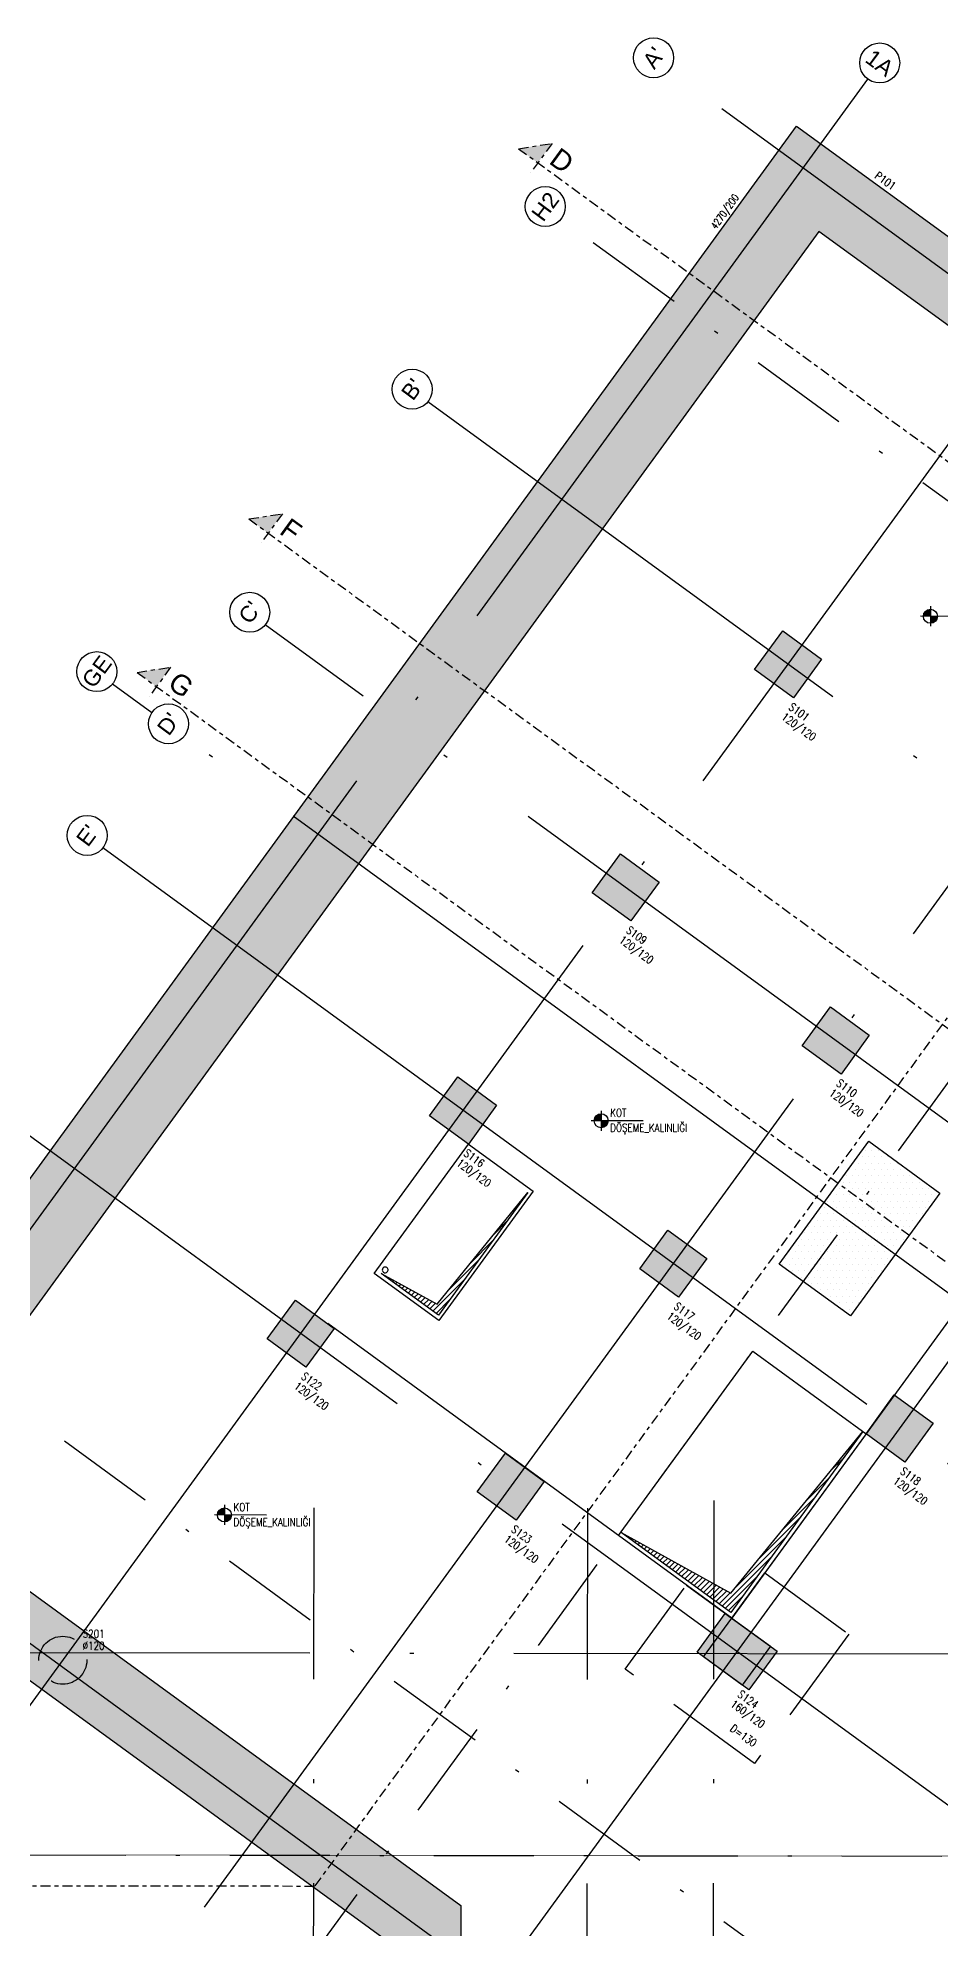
# Model space of a CAD drawing. Header units: millimetres. Extents: x 400382 to 401267, y 4543945 to 4544126.
# Drawn here: x 400696.96 to 400719.53, y 4544028.24 to 4544075.5 of the extents above; entities that cross this region are included whole.
import ezdxf
from ezdxf.enums import TextEntityAlignment as Align

# ---------------------------------------------------------------- set-up
doc = ezdxf.new("R2010")
doc.units = ezdxf.units.MM
for name, pattern in [('AKS', [3, 2.5, -0.25, 0, -0.25]), ('CENTER', [2, 1.25, -0.25, 0.25, -0.25]), ('CIZGI', [0.4, 0.25, -0.15]), ('DASHDOT2', [0.5, 0.25, -0.125, 0, -0.125]), ('HIDDEN', [0.375, 0.25, -0.125])]:
    doc.linetypes.add(name, pattern=pattern)
doc.layers.add('A-DETL', color=90, linetype='Continuous', lineweight=15)
for name, color, linetype in [('aks prota', 2, 'AKS'), ('boşluk prota', 2, 'Continuous'), ('boşluk taraması prota', 252, 'Continuous'), ('caks prota', 4, 'Continuous'), ('kesit tarama prota', 252, 'Continuous'), ('kiriş prota', 6, 'Continuous'), ('kolon prota', 1, 'Continuous'), ('kolon tarama prota', 252, 'Continuous'), ('lkolon prota', 4, 'Continuous'), ('lperde prota', 4, 'Continuous'), ('perde prota', 1, 'Continuous'), ('PRT-AL-TUNEL_EKSENI', 14, 'DASHDOT2'), ('skesit prota', 7, 'Continuous'), ('st-s_level (kot)', 6, 'Continuous'), ('st-s_levelmark (kot işareti)', 4, 'Continuous'), ('st_s_ölçü', 4, 'Continuous'), ('taks prota', 7, 'Continuous'), ('temel prota', 6, 'Continuous'), ('tkesit prota', 7, 'Continuous'), ('tkolon prota', 6, 'Continuous'), ('tperde prota', 6, 'Continuous')]:
    doc.layers.add(name, color=color, linetype=linetype)
doc.styles.add('Arial', font='Arial.ttf')
doc.styles.add('OLCU', font='romanstw.shx')
doc.styles.add('TAKS', font='Arial Unicode.ttf')
doc.styles.add('tkolon', font='romanstw.shx')

msp = doc.modelspace()

# ---------------------------------------------------------------- hatches: boundary and pattern name
at = {"layer": 'kesit tarama prota'}
h = msp.add_hatch(color=256, dxfattribs=at)
h.dxf.hatch_style = 1
h.paths.add_polyline_path([(400709.82005, 4544072.85583), (400708.9818, 4544072.72414), (400709.46677, 4544072.37086)])
h = msp.add_hatch(color=256, dxfattribs=at)
h.dxf.hatch_style = 1
h.paths.add_polyline_path([(400703.07751, 4544063.59985), (400702.23926, 4544063.46816), (400702.72423, 4544063.11488)])
h = msp.add_hatch(color=256, dxfattribs=at)
h.dxf.hatch_style = 1
h.paths.add_polyline_path([(400700.28291, 4544059.76349), (400699.44465, 4544059.6318), (400699.92963, 4544059.27852)])
at = {"layer": 'kolon tarama prota'}
h = msp.add_hatch(color=256, dxfattribs=at)
h.dxf.hatch_style = 1
h.paths.add_polyline_path([(400803.72632, 4544009.33707), (400715.93468, 4544073.28909), (400690.79298, 4544038.77523), (400692.00541, 4544037.89203), (400705.8401, 4544027.81608), (400705.82967, 4544017.50939), (400720.00495, 4544017.49169), (400733.14296, 4544007.9252), (400805.78903, 4544007.83448)])
h.paths.add_polyline_path([(400733.45489, 4544009.92483), (400720.72959, 4544019.1908), (400707.52936, 4544019.20728), (400707.54135, 4544028.80376), (400693.46935, 4544039.05249), (400716.49142, 4544070.65657), (400799.97638, 4544009.84175)], flags=16)
h.paths.add_polyline_path([(400750.0006, 4544017.95423), (400750.00216, 4544019.20424), (400747.90215, 4544019.20686), (400747.90058, 4544017.95685), (400746.43136, 4544017.95869), (400746.4411, 4544025.75874), (400750.64986, 4544025.75349), (400750.6483, 4544024.50348), (400752.74831, 4544024.50085), (400752.74935, 4544025.75086), (400762.30539, 4544025.73893), (400762.30436, 4544024.48873), (400764.03966, 4544024.48656), (400764.03148, 4544017.93671), (400761.73966, 4544017.93957), (400761.74122, 4544019.18958), (400759.64121, 4544019.1922), (400759.63964, 4544017.94219)], flags=0)
h.paths.add_polyline_path([(400750.30098, 4544018.25386), (400750.30254, 4544019.50387), (400747.60252, 4544019.50724), (400747.60096, 4544018.25723), (400746.73174, 4544018.25832), (400746.74073, 4544025.45836), (400750.34948, 4544025.45386), (400750.34792, 4544024.20385), (400753.04794, 4544024.20048), (400753.0495, 4544025.45049), (400762.00554, 4544025.4393), (400762.00398, 4544024.1891), (400763.73928, 4544024.18693), (400763.73185, 4544018.23709), (400762.04004, 4544018.2392), (400762.0416, 4544019.48921), (400759.34158, 4544019.49258), (400759.34002, 4544018.24257)], flags=0)
h.paths.add_polyline_path([(400728.48066, 4544057.22162), (400728.23818, 4544057.39825), (400729.41578, 4544059.01483), (400729.65826, 4544058.83819)], flags=0)
h = msp.add_hatch(color=256, dxfattribs=at)
h.dxf.hatch_style = 1
h.paths.add_polyline_path([(400715.59043, 4544060.67297), (400716.56037, 4544059.96641), (400715.85381, 4544058.99647), (400714.88387, 4544059.70303)])
h = msp.add_hatch(color=256, dxfattribs=at)
h.dxf.hatch_style = 1
h.paths.add_polyline_path([(400711.52771, 4544055.09578), (400712.49765, 4544054.38922), (400711.7911, 4544053.41928), (400710.82115, 4544054.12584)])
h = msp.add_hatch(color=256, dxfattribs=at)
h.dxf.hatch_style = 1
h.paths.add_polyline_path([(400716.78158, 4544051.26858), (400717.75153, 4544050.56202), (400717.04497, 4544049.59208), (400716.07502, 4544050.29864)])
h = msp.add_hatch(color=256, dxfattribs=at)
h.dxf.hatch_style = 1
h.paths.add_polyline_path([(400707.46499, 4544049.51859), (400708.43494, 4544048.81203), (400707.72838, 4544047.84209), (400706.75843, 4544048.54865)])
h = msp.add_hatch(color=256, dxfattribs=at)
h.dxf.hatch_style = 1
h.paths.add_polyline_path([(400712.71887, 4544045.69139), (400713.68881, 4544044.98484), (400712.98225, 4544044.01489), (400712.01231, 4544044.72145)])
h = msp.add_hatch(color=256, dxfattribs=at)
h.dxf.hatch_style = 1
h.paths.add_polyline_path([(400703.40227, 4544043.9414), (400704.37222, 4544043.23484), (400703.66566, 4544042.2649), (400702.69572, 4544042.97146)])
h = msp.add_hatch(color=256, dxfattribs=at)
h.dxf.hatch_style = 1
h.paths.add_polyline_path([(400718.37688, 4544041.5698), (400719.34683, 4544040.86324), (400718.64027, 4544039.89329), (400717.67033, 4544040.59985)])
h = msp.add_hatch(color=256, dxfattribs=at)
h.dxf.hatch_style = 1
h.paths.add_polyline_path([(400708.65615, 4544040.1142), (400709.6261, 4544039.40765), (400708.91954, 4544038.4377), (400707.94959, 4544039.14426)])
h = msp.add_hatch(color=256, dxfattribs=at)
h.dxf.hatch_style = 1
h.paths.add_polyline_path([(400714.15251, 4544036.11037), (400715.44577, 4544035.16829), (400714.73921, 4544034.19834), (400713.44595, 4544035.14042)])
at = {"layer": 'st-s_levelmark (kot işareti)'}
h = msp.add_hatch(color=256, dxfattribs=at)
h.paths.add_polyline_path([(400719.27994, 4544061.20977, 0.41421356), (400719.10472, 4544061.03499), (400719.27972, 4544061.03477)])
h.paths.add_polyline_path([(400719.45472, 4544061.03455), (400719.27972, 4544061.03477), (400719.2795, 4544060.85977, 0.41421356)])
h = msp.add_hatch(color=256, dxfattribs=at)
h.paths.add_polyline_path([(400711.04826, 4544048.60028, 0.41421356), (400710.87304, 4544048.4255), (400711.04805, 4544048.42528)])
h.paths.add_polyline_path([(400711.22305, 4544048.42506), (400711.04805, 4544048.42528), (400711.04783, 4544048.25028, 0.41421356)])
h = msp.add_hatch(color=256, dxfattribs=at)
h.paths.add_polyline_path([(400701.62928, 4544038.74433, 0.41421356), (400701.45406, 4544038.56954), (400701.62906, 4544038.56933)])
h.paths.add_polyline_path([(400701.80406, 4544038.56911), (400701.62906, 4544038.56933), (400701.62884, 4544038.39432, 0.41421356)])

# ---------------------------------------------------------------- linework, layer by layer
at = {"layer": 'A-DETL', "color": 1, "lineweight": 5}
msp.add_line((400664.53233, 4544030.11107), (400820.25627, 4544029.91659), dxfattribs=at)
at = {"layer": 'aks prota', "ltscale": 10}
for p, q in [((400807.26333, 4544005.83262), (400712.74796, 4544074.68256)), ((400690.22156, 4544036.717), (400717.7185, 4544074.46407)), ((400695.87957, 4544032.5954), (400723.37651, 4544070.34247)), ((400701.13345, 4544028.7682), (400728.63039, 4544066.51527)), ((400789.82487, 4544005.8544), (400706.71276, 4544066.39761)), ((400706.79147, 4544024.64661), (400734.28841, 4544062.39367)), ((400778.08581, 4544005.86906), (400702.65004, 4544060.82042)), ((400699.81139, 4544058.6199), (400698.82617, 4544059.33758)), ((400772.21628, 4544005.87639), (400700.61869, 4544058.03182)), ((400766.34675, 4544005.88372), (400698.58733, 4544055.24323)), ((400754.60769, 4544005.89838), (400694.52461, 4544049.66604)), ((400737.50905, 4544005.67262), (400688.48942, 4544041.38108)), ((400703.82922, 4544004.36378), (400703.87216, 4544038.74969)), ((400710.66927, 4544004.35524), (400710.71221, 4544038.74115)), ((400713.8293, 4544004.36387), (400713.87247, 4544038.93333)), ((400824.16231, 4544034.96176), (400660.96834, 4544035.16556))]:
    msp.add_line(p, q, dxfattribs=at)
at = {"layer": 'boşluk prota', "ltscale": 0.05}
for p, q in [((400706.95055, 4544043.84256), (400709.21839, 4544046.63296)), ((400709.21839, 4544046.63296), (400706.98095, 4544043.56147)), ((400705.55138, 4544044.60284), (400706.95055, 4544043.84256)), ((400706.98095, 4544043.56147), (400705.55138, 4544044.60284)), ((400714.29114, 4544036.61689), (400717.58999, 4544040.65939)), ((400717.58999, 4544040.65939), (400714.29224, 4544036.13233)), ((400714.29224, 4544036.13233), (400711.54464, 4544038.13505)), ((400711.54464, 4544038.13505), (400714.29114, 4544036.61689))]:
    msp.add_line(p, q, dxfattribs=at)
at = {"layer": 'boşluk taraması prota', "linetype": 'Continuous', "ltscale": 2}
for p, q in [((400708.95039, 4544046.30321), (400709.05205, 4544046.40462)), ((400708.37278, 4544045.5925), (400708.69355, 4544045.91247)), ((400707.79516, 4544044.88178), (400708.33504, 4544045.42031)), ((400707.21754, 4544044.17107), (400707.97653, 4544044.92816)), ((400705.59525, 4544044.57088), (400705.60052, 4544044.57614)), ((400705.6732, 4544044.5141), (400705.68783, 4544044.5287)), ((400705.75115, 4544044.45732), (400705.77515, 4544044.48125)), ((400705.8291, 4544044.40054), (400705.86246, 4544044.43381)), ((400705.90705, 4544044.34375), (400705.94977, 4544044.38637)), ((400706.84244, 4544043.66237), (400707.61802, 4544044.43601)), ((400705.985, 4544044.28697), (400706.03708, 4544044.33892)), ((400706.06295, 4544044.23019), (400706.12439, 4544044.29148)), ((400706.1409, 4544044.17341), (400706.2117, 4544044.24404)), ((400706.21885, 4544044.11663), (400706.29901, 4544044.19659)), ((400706.2968, 4544044.05984), (400706.38633, 4544044.14915)), ((400706.37474, 4544044.00306), (400706.47364, 4544044.10171)), ((400706.45269, 4544043.94628), (400706.56095, 4544044.05426)), ((400706.53064, 4544043.8895), (400706.64826, 4544044.00682)), ((400706.60859, 4544043.83271), (400706.73557, 4544043.95938)), ((400706.92039, 4544043.60559), (400707.25951, 4544043.94386)), ((400706.68654, 4544043.77593), (400706.82288, 4544043.91194)), ((400706.76449, 4544043.71915), (400706.9102, 4544043.86449)), ((400717.35873, 4544040.376), (400717.44954, 4544040.46658)), ((400716.76845, 4544039.65266), (400717.09103, 4544039.97443)), ((400716.17817, 4544038.92931), (400716.73252, 4544039.48228)), ((400715.58789, 4544038.20596), (400716.37401, 4544038.99012)), ((400714.9976, 4544037.48262), (400716.0155, 4544038.49797)), ((400711.57979, 4544038.10943), (400711.58378, 4544038.11342)), ((400711.65772, 4544038.05263), (400711.67056, 4544038.06545)), ((400711.73565, 4544037.99583), (400711.75735, 4544038.01748)), ((400711.81357, 4544037.93903), (400711.84413, 4544037.96951)), ((400711.8915, 4544037.88223), (400711.93091, 4544037.92154)), ((400711.96943, 4544037.82542), (400712.0177, 4544037.87357)), ((400712.04736, 4544037.76862), (400712.10448, 4544037.82559)), ((400712.12529, 4544037.71182), (400712.19126, 4544037.77762)), ((400714.40732, 4544036.75927), (400715.65699, 4544038.00582)), ((400712.20322, 4544037.65502), (400712.27804, 4544037.72965)), ((400712.28115, 4544037.59821), (400712.36483, 4544037.68168)), ((400712.35908, 4544037.54141), (400712.45161, 4544037.63371)), ((400712.43701, 4544037.48461), (400712.53839, 4544037.58574)), ((400712.51494, 4544037.42781), (400712.62518, 4544037.53777)), ((400712.59287, 4544037.37101), (400712.71196, 4544037.4898)), ((400712.67079, 4544037.3142), (400712.79874, 4544037.44183)), ((400712.74872, 4544037.2574), (400712.88553, 4544037.39386)), ((400712.82665, 4544037.2006), (400712.97231, 4544037.34589)), ((400712.90458, 4544037.1438), (400713.05909, 4544037.29792)), ((400714.07352, 4544036.29176), (400715.29848, 4544037.51367)), ((400712.98251, 4544037.08699), (400713.14588, 4544037.24995)), ((400713.06044, 4544037.03019), (400713.23266, 4544037.20198)), ((400713.13837, 4544036.97339), (400713.31944, 4544037.15401)), ((400713.2163, 4544036.91659), (400713.40622, 4544037.10604)), ((400713.29423, 4544036.85978), (400713.49301, 4544037.05807)), ((400713.37216, 4544036.80298), (400713.57979, 4544037.0101)), ((400713.45009, 4544036.74618), (400713.66657, 4544036.96213)), ((400713.52801, 4544036.68938), (400713.75336, 4544036.91416)), ((400713.60594, 4544036.63258), (400713.84014, 4544036.86619)), ((400714.15145, 4544036.23496), (400714.93997, 4544037.02152)), ((400713.68387, 4544036.57577), (400713.92692, 4544036.81822)), ((400713.7618, 4544036.51897), (400714.01371, 4544036.77025)), ((400713.83973, 4544036.46217), (400714.10049, 4544036.72228)), ((400713.91766, 4544036.40537), (400714.18727, 4544036.67431)), ((400713.99559, 4544036.34856), (400714.27406, 4544036.62634)), ((400714.22938, 4544036.17816), (400714.58146, 4544036.52937))]:
    msp.add_line(p, q, dxfattribs=at)
at = {"layer": 'caks prota', "ltscale": 0.05}
for centre in [(400712.35886, 4544074.99658), (400718.01289, 4544074.86821), (400709.65038, 4544071.27845), (400706.32366, 4544066.71162), (400702.26094, 4544061.13443), (400698.43707, 4544059.6516), (400700.22959, 4544058.34583), (400698.19823, 4544055.55724)]:
    msp.add_circle(centre, 0.5, dxfattribs=at)
at = {"layer": 'kiriş prota'}
for p, q in [((400705.37315, 4544044.60895), (400707.72835, 4544047.84211)), ((400707.72835, 4544047.84211), (400709.34495, 4544046.66449)), ((400709.34495, 4544046.66449), (400706.98976, 4544043.43133)), ((400706.98976, 4544043.43133), (400705.37315, 4544044.60895)), ((400711.48576, 4544038.05426), (400714.84162, 4544042.66108)), ((400714.84162, 4544042.66108), (400717.67002, 4544040.59943)), ((400717.67002, 4544040.59943), (400714.31417, 4544035.99261)), ((400714.31417, 4544035.99261), (400711.48576, 4544038.05426))]:
    msp.add_line(p, q, dxfattribs=at)
at = {"layer": 'kolon prota', "color": 1}
for p, q in [((400714.88387, 4544059.70303), (400715.59043, 4544060.67297)), ((400715.59043, 4544060.67297), (400716.56037, 4544059.96641)), ((400715.85381, 4544058.99647), (400714.88387, 4544059.70303)), ((400716.56037, 4544059.96641), (400715.85381, 4544058.99647)), ((400710.82115, 4544054.12584), (400711.52771, 4544055.09578)), ((400711.52771, 4544055.09578), (400712.49765, 4544054.38922)), ((400712.49765, 4544054.38922), (400711.7911, 4544053.41928)), ((400711.7911, 4544053.41928), (400710.82115, 4544054.12584)), ((400716.07502, 4544050.29864), (400716.78158, 4544051.26858)), ((400716.78158, 4544051.26858), (400717.75153, 4544050.56202)), ((400717.75153, 4544050.56202), (400717.04497, 4544049.59208)), ((400717.04497, 4544049.59208), (400716.07502, 4544050.29864)), ((400706.75843, 4544048.54865), (400707.46499, 4544049.51859)), ((400707.46499, 4544049.51859), (400708.43494, 4544048.81203)), ((400708.43494, 4544048.81203), (400707.72838, 4544047.84209)), ((400707.72838, 4544047.84209), (400706.75843, 4544048.54865)), ((400712.01231, 4544044.72145), (400712.71887, 4544045.69139)), ((400712.71887, 4544045.69139), (400713.68881, 4544044.98484)), ((400713.68881, 4544044.98484), (400712.98225, 4544044.01489)), ((400712.98225, 4544044.01489), (400712.01231, 4544044.72145)), ((400702.69572, 4544042.97146), (400703.40227, 4544043.9414)), ((400703.40227, 4544043.9414), (400704.37222, 4544043.23484)), ((400703.66566, 4544042.2649), (400702.69572, 4544042.97146)), ((400704.37222, 4544043.23484), (400703.66566, 4544042.2649)), ((400717.67033, 4544040.59985), (400718.37688, 4544041.5698)), ((400718.37688, 4544041.5698), (400719.34683, 4544040.86324)), ((400719.34683, 4544040.86324), (400718.64027, 4544039.89329)), ((400718.64027, 4544039.89329), (400717.67033, 4544040.59985)), ((400707.94959, 4544039.14426), (400708.65615, 4544040.1142)), ((400708.65615, 4544040.1142), (400709.6261, 4544039.40765)), ((400709.6261, 4544039.40765), (400708.91954, 4544038.4377)), ((400708.91954, 4544038.4377), (400707.94959, 4544039.14426)), ((400713.44595, 4544035.14042), (400714.15251, 4544036.11037)), ((400714.15251, 4544036.11037), (400715.44577, 4544035.16829)), ((400714.73921, 4544034.19834), (400713.44595, 4544035.14042)), ((400715.44577, 4544035.16829), (400714.73921, 4544034.19834))]:
    msp.add_line(p, q, dxfattribs=at)
at = {"layer": 'kolon prota', "color": 5, "linetype": 'HIDDEN', "ltscale": 5}
for p, q in [((400713.60761, 4544035.02266), (400714.31417, 4544035.99261)), ((400714.31417, 4544035.99261), (400715.28411, 4544035.28605)), ((400714.57755, 4544034.3161), (400713.60761, 4544035.02266)), ((400715.28411, 4544035.28605), (400714.57755, 4544034.3161))]:
    msp.add_line(p, q, dxfattribs=at)
msp.add_circle((400697.58765, 4544034.93858), 0.6, dxfattribs=at)
at = {"layer": 'kolon tarama prota', "color": 2, "linetype": 'Continuous'}
for p, q in [((400717.73333, 4544047.84433), (400717.73333, 4544047.84433)), ((400717.49461, 4544047.36837), (400717.49461, 4544047.36837)), ((400717.57418, 4544047.52702), (400717.57418, 4544047.52702)), ((400717.65336, 4544047.36817), (400717.65336, 4544047.36817)), ((400717.65376, 4544047.68568), (400717.65376, 4544047.68568)), ((400717.73294, 4544047.52683), (400717.73294, 4544047.52683)), ((400717.81211, 4544047.36798), (400717.81211, 4544047.36798)), ((400717.81251, 4544047.68548), (400717.81251, 4544047.68548)), ((400717.89169, 4544047.52663), (400717.89169, 4544047.52663)), ((400717.97086, 4544047.36778), (400717.97086, 4544047.36778)), ((400717.97126, 4544047.68528), (400717.97126, 4544047.68528)), ((400718.05044, 4544047.52643), (400718.05044, 4544047.52643)), ((400718.12961, 4544047.36758), (400718.12961, 4544047.36758)), ((400718.20919, 4544047.52623), (400718.20919, 4544047.52623)), ((400718.28837, 4544047.36738), (400718.28837, 4544047.36738)), ((400718.44712, 4544047.36718), (400718.44712, 4544047.36718)), ((400717.09714, 4544046.89261), (400717.09714, 4544046.89261)), ((400717.17671, 4544047.05127), (400717.17671, 4544047.05127)), ((400717.25589, 4544046.89242), (400717.25589, 4544046.89242)), ((400717.25629, 4544047.20992), (400717.25629, 4544047.20992)), ((400717.33546, 4544047.05107), (400717.33546, 4544047.05107)), ((400717.41464, 4544046.89222), (400717.41464, 4544046.89222)), ((400717.41504, 4544047.20972), (400717.41504, 4544047.20972)), ((400717.49421, 4544047.05087), (400717.49421, 4544047.05087)), ((400717.57339, 4544046.89202), (400717.57339, 4544046.89202)), ((400717.57379, 4544047.20952), (400717.57379, 4544047.20952)), ((400717.65297, 4544047.05067), (400717.65297, 4544047.05067)), ((400717.73214, 4544046.89182), (400717.73214, 4544046.89182)), ((400717.73254, 4544047.20932), (400717.73254, 4544047.20932)), ((400717.81172, 4544047.05047), (400717.81172, 4544047.05047)), ((400717.89089, 4544046.89162), (400717.89089, 4544046.89162)), ((400717.89129, 4544047.20913), (400717.89129, 4544047.20913)), ((400717.97047, 4544047.05028), (400717.97047, 4544047.05028)), ((400718.04964, 4544046.89143), (400718.04964, 4544046.89143)), ((400718.05004, 4544047.20893), (400718.05004, 4544047.20893)), ((400718.12922, 4544047.05008), (400718.12922, 4544047.05008)), ((400718.2084, 4544046.89123), (400718.2084, 4544046.89123)), ((400718.20879, 4544047.20873), (400718.20879, 4544047.20873)), ((400718.28797, 4544047.04988), (400718.28797, 4544047.04988)), ((400718.36715, 4544046.89103), (400718.36715, 4544046.89103)), ((400718.36754, 4544047.20853), (400718.36754, 4544047.20853)), ((400718.44672, 4544047.04968), (400718.44672, 4544047.04968)), ((400718.5259, 4544046.89083), (400718.5259, 4544046.89083)), ((400718.52629, 4544047.20833), (400718.52629, 4544047.20833)), ((400718.60547, 4544047.04948), (400718.60547, 4544047.04948)), ((400718.68465, 4544046.89063), (400718.68465, 4544046.89063)), ((400718.68505, 4544047.20813), (400718.68505, 4544047.20813)), ((400718.76422, 4544047.04928), (400718.76422, 4544047.04928)), ((400718.8434, 4544046.89043), (400718.8434, 4544046.89043)), ((400719.00215, 4544046.89024), (400719.00215, 4544046.89024)), ((400716.69967, 4544046.41686), (400716.69967, 4544046.41686)), ((400716.77924, 4544046.57551), (400716.77924, 4544046.57551)), ((400716.85842, 4544046.41666), (400716.85842, 4544046.41666)), ((400716.93799, 4544046.57531), (400716.93799, 4544046.57531)), ((400717.01717, 4544046.41646), (400717.01717, 4544046.41646)), ((400717.01756, 4544046.73396), (400717.01756, 4544046.73396)), ((400717.09674, 4544046.57511), (400717.09674, 4544046.57511)), ((400717.17592, 4544046.41626), (400717.17592, 4544046.41626)), ((400717.17632, 4544046.73376), (400717.17632, 4544046.73376)), ((400717.25549, 4544046.57491), (400717.25549, 4544046.57491)), ((400717.33467, 4544046.41606), (400717.33467, 4544046.41606)), ((400717.33507, 4544046.73357), (400717.33507, 4544046.73357)), ((400717.41424, 4544046.57472), (400717.41424, 4544046.57472)), ((400717.49342, 4544046.41587), (400717.49342, 4544046.41587)), ((400717.49382, 4544046.73337), (400717.49382, 4544046.73337)), ((400717.57299, 4544046.57452), (400717.57299, 4544046.57452)), ((400717.65217, 4544046.41567), (400717.65217, 4544046.41567)), ((400717.65257, 4544046.73317), (400717.65257, 4544046.73317)), ((400717.73175, 4544046.57432), (400717.73175, 4544046.57432)), ((400717.81092, 4544046.41547), (400717.81092, 4544046.41547)), ((400717.81132, 4544046.73297), (400717.81132, 4544046.73297)), ((400717.8905, 4544046.57412), (400717.8905, 4544046.57412)), ((400717.96967, 4544046.41527), (400717.96967, 4544046.41527)), ((400717.97007, 4544046.73277), (400717.97007, 4544046.73277)), ((400718.04925, 4544046.57392), (400718.04925, 4544046.57392)), ((400718.12843, 4544046.41507), (400718.12843, 4544046.41507)), ((400718.12882, 4544046.73258), (400718.12882, 4544046.73258)), ((400718.208, 4544046.57372), (400718.208, 4544046.57372)), ((400718.28718, 4544046.41487), (400718.28718, 4544046.41487)), ((400718.28757, 4544046.73238), (400718.28757, 4544046.73238)), ((400718.36675, 4544046.57353), (400718.36675, 4544046.57353)), ((400718.44593, 4544046.41468), (400718.44593, 4544046.41468)), ((400718.44632, 4544046.73218), (400718.44632, 4544046.73218)), ((400718.5255, 4544046.57333), (400718.5255, 4544046.57333)), ((400718.60468, 4544046.41448), (400718.60468, 4544046.41448)), ((400718.60507, 4544046.73198), (400718.60507, 4544046.73198)), ((400718.68425, 4544046.57313), (400718.68425, 4544046.57313)), ((400718.76343, 4544046.41428), (400718.76343, 4544046.41428)), ((400718.76383, 4544046.73178), (400718.76383, 4544046.73178)), ((400718.843, 4544046.57293), (400718.843, 4544046.57293)), ((400718.92218, 4544046.41408), (400718.92218, 4544046.41408)), ((400718.92258, 4544046.73158), (400718.92258, 4544046.73158)), ((400719.00175, 4544046.57273), (400719.00175, 4544046.57273)), ((400719.08093, 4544046.41388), (400719.08093, 4544046.41388)), ((400719.08133, 4544046.73139), (400719.08133, 4544046.73139)), ((400719.16051, 4544046.57254), (400719.16051, 4544046.57254)), ((400719.23968, 4544046.41369), (400719.23968, 4544046.41369)), ((400719.24008, 4544046.73119), (400719.24008, 4544046.73119)), ((400719.31926, 4544046.57234), (400719.31926, 4544046.57234)), ((400719.47801, 4544046.57214), (400719.47801, 4544046.57214)), ((400716.46094, 4544045.9409), (400716.46094, 4544045.9409)), ((400716.54052, 4544046.09955), (400716.54052, 4544046.09955)), ((400716.6197, 4544045.9407), (400716.6197, 4544045.9407)), ((400716.62009, 4544046.25821), (400716.62009, 4544046.25821)), ((400716.69927, 4544046.09936), (400716.69927, 4544046.09936)), ((400716.77845, 4544045.9405), (400716.77845, 4544045.9405)), ((400716.77884, 4544046.25801), (400716.77884, 4544046.25801)), ((400716.85802, 4544046.09916), (400716.85802, 4544046.09916)), ((400716.9372, 4544045.94031), (400716.9372, 4544045.94031)), ((400716.93759, 4544046.25781), (400716.93759, 4544046.25781)), ((400717.01677, 4544046.09896), (400717.01677, 4544046.09896)), ((400717.09595, 4544045.94011), (400717.09595, 4544045.94011)), ((400717.09635, 4544046.25761), (400717.09635, 4544046.25761)), ((400717.17552, 4544046.09876), (400717.17552, 4544046.09876)), ((400717.2547, 4544045.93991), (400717.2547, 4544045.93991)), ((400717.2551, 4544046.25741), (400717.2551, 4544046.25741)), ((400717.33427, 4544046.09856), (400717.33427, 4544046.09856)), ((400717.41345, 4544045.93971), (400717.41345, 4544045.93971)), ((400717.41385, 4544046.25721), (400717.41385, 4544046.25721)), ((400717.49302, 4544046.09836), (400717.49302, 4544046.09836)), ((400717.5722, 4544045.93951), (400717.5722, 4544045.93951)), ((400717.5726, 4544046.25702), (400717.5726, 4544046.25702)), ((400717.65178, 4544046.09817), (400717.65178, 4544046.09817)), ((400717.73095, 4544045.93932), (400717.73095, 4544045.93932)), ((400717.73135, 4544046.25682), (400717.73135, 4544046.25682)), ((400717.81053, 4544046.09797), (400717.81053, 4544046.09797)), ((400717.8897, 4544045.93912), (400717.8897, 4544045.93912)), ((400717.8901, 4544046.25662), (400717.8901, 4544046.25662)), ((400717.96928, 4544046.09777), (400717.96928, 4544046.09777)), ((400718.04845, 4544045.93892), (400718.04845, 4544045.93892)), ((400718.04885, 4544046.25642), (400718.04885, 4544046.25642)), ((400718.12803, 4544046.09757), (400718.12803, 4544046.09757)), ((400718.20721, 4544045.93872), (400718.20721, 4544045.93872)), ((400718.2076, 4544046.25622), (400718.2076, 4544046.25622)), ((400718.28678, 4544046.09737), (400718.28678, 4544046.09737)), ((400718.36596, 4544045.93852), (400718.36596, 4544045.93852)), ((400718.36635, 4544046.25602), (400718.36635, 4544046.25602)), ((400718.44553, 4544046.09717), (400718.44553, 4544046.09717)), ((400718.52471, 4544045.93832), (400718.52471, 4544045.93832)), ((400718.5251, 4544046.25583), (400718.5251, 4544046.25583)), ((400718.60428, 4544046.09698), (400718.60428, 4544046.09698)), ((400718.68346, 4544045.93813), (400718.68346, 4544045.93813)), ((400718.68386, 4544046.25563), (400718.68386, 4544046.25563)), ((400718.76303, 4544046.09678), (400718.76303, 4544046.09678)), ((400718.84221, 4544045.93793), (400718.84221, 4544045.93793)), ((400718.84261, 4544046.25543), (400718.84261, 4544046.25543)), ((400718.92178, 4544046.09658), (400718.92178, 4544046.09658)), ((400719.00096, 4544045.93773), (400719.00096, 4544045.93773)), ((400719.00136, 4544046.25523), (400719.00136, 4544046.25523)), ((400719.08054, 4544046.09638), (400719.08054, 4544046.09638)), ((400719.16011, 4544046.25503), (400719.16011, 4544046.25503)), ((400716.06347, 4544045.46514), (400716.06347, 4544045.46514)), ((400716.14305, 4544045.6238), (400716.14305, 4544045.6238)), ((400716.22222, 4544045.46495), (400716.22222, 4544045.46495)), ((400716.22262, 4544045.78245), (400716.22262, 4544045.78245)), ((400716.3018, 4544045.6236), (400716.3018, 4544045.6236)), ((400716.38097, 4544045.46475), (400716.38097, 4544045.46475)), ((400716.38137, 4544045.78225), (400716.38137, 4544045.78225)), ((400716.46055, 4544045.6234), (400716.46055, 4544045.6234)), ((400716.53973, 4544045.46455), (400716.53973, 4544045.46455)), ((400716.54012, 4544045.78205), (400716.54012, 4544045.78205)), ((400716.6193, 4544045.6232), (400716.6193, 4544045.6232)), ((400716.69848, 4544045.46435), (400716.69848, 4544045.46435)), ((400716.69887, 4544045.78185), (400716.69887, 4544045.78185)), ((400716.77805, 4544045.623), (400716.77805, 4544045.623)), ((400716.85723, 4544045.46415), (400716.85723, 4544045.46415)), ((400716.85762, 4544045.78165), (400716.85762, 4544045.78165)), ((400716.9368, 4544045.6228), (400716.9368, 4544045.6228)), ((400717.01598, 4544045.46395), (400717.01598, 4544045.46395)), ((400717.01637, 4544045.78146), (400717.01637, 4544045.78146)), ((400717.09555, 4544045.62261), (400717.09555, 4544045.62261)), ((400717.17473, 4544045.46376), (400717.17473, 4544045.46376)), ((400717.17513, 4544045.78126), (400717.17513, 4544045.78126)), ((400717.2543, 4544045.62241), (400717.2543, 4544045.62241)), ((400717.33348, 4544045.46356), (400717.33348, 4544045.46356)), ((400717.33388, 4544045.78106), (400717.33388, 4544045.78106)), ((400717.41305, 4544045.62221), (400717.41305, 4544045.62221)), ((400717.49223, 4544045.46336), (400717.49223, 4544045.46336)), ((400717.49263, 4544045.78086), (400717.49263, 4544045.78086)), ((400717.57181, 4544045.62201), (400717.57181, 4544045.62201)), ((400717.65098, 4544045.46316), (400717.65098, 4544045.46316)), ((400717.65138, 4544045.78066), (400717.65138, 4544045.78066)), ((400717.73056, 4544045.62181), (400717.73056, 4544045.62181)), ((400717.80973, 4544045.46296), (400717.80973, 4544045.46296)), ((400717.81013, 4544045.78047), (400717.81013, 4544045.78047)), ((400717.88931, 4544045.62161), (400717.88931, 4544045.62161)), ((400717.96848, 4544045.46276), (400717.96848, 4544045.46276)), ((400717.96888, 4544045.78027), (400717.96888, 4544045.78027)), ((400718.04806, 4544045.62142), (400718.04806, 4544045.62142)), ((400718.12724, 4544045.46257), (400718.12724, 4544045.46257)), ((400718.12763, 4544045.78007), (400718.12763, 4544045.78007)), ((400718.20681, 4544045.62122), (400718.20681, 4544045.62122)), ((400718.28599, 4544045.46237), (400718.28599, 4544045.46237)), ((400718.28638, 4544045.77987), (400718.28638, 4544045.77987)), ((400718.36556, 4544045.62102), (400718.36556, 4544045.62102)), ((400718.44474, 4544045.46217), (400718.44474, 4544045.46217)), ((400718.44513, 4544045.77967), (400718.44513, 4544045.77967)), ((400718.52431, 4544045.62082), (400718.52431, 4544045.62082)), ((400718.60349, 4544045.46197), (400718.60349, 4544045.46197)), ((400718.60389, 4544045.77947), (400718.60389, 4544045.77947)), ((400718.68306, 4544045.62062), (400718.68306, 4544045.62062)), ((400718.76264, 4544045.77928), (400718.76264, 4544045.77928)), ((400715.666, 4544044.98939), (400715.666, 4544044.98939)), ((400715.74557, 4544045.14804), (400715.74557, 4544045.14804)), ((400715.82475, 4544044.98919), (400715.82475, 4544044.98919)), ((400715.90432, 4544045.14784), (400715.90432, 4544045.14784)), ((400715.9835, 4544044.98899), (400715.9835, 4544044.98899)), ((400715.9839, 4544045.30649), (400715.9839, 4544045.30649)), ((400716.06308, 4544045.14764), (400716.06308, 4544045.14764)), ((400716.14225, 4544044.98879), (400716.14225, 4544044.98879)), ((400716.14265, 4544045.30629), (400716.14265, 4544045.30629)), ((400716.22183, 4544045.14744), (400716.22183, 4544045.14744)), ((400716.301, 4544044.98859), (400716.301, 4544044.98859)), ((400716.3014, 4544045.3061), (400716.3014, 4544045.3061)), ((400716.38058, 4544045.14725), (400716.38058, 4544045.14725)), ((400716.45975, 4544044.9884), (400716.45975, 4544044.9884)), ((400716.46015, 4544045.3059), (400716.46015, 4544045.3059)), ((400716.53933, 4544045.14705), (400716.53933, 4544045.14705)), ((400716.61851, 4544044.9882), (400716.61851, 4544044.9882)), ((400716.6189, 4544045.3057), (400716.6189, 4544045.3057)), ((400716.69808, 4544045.14685), (400716.69808, 4544045.14685)), ((400716.77726, 4544044.988), (400716.77726, 4544044.988)), ((400716.77765, 4544045.3055), (400716.77765, 4544045.3055)), ((400716.85683, 4544045.14665), (400716.85683, 4544045.14665)), ((400716.93601, 4544044.9878), (400716.93601, 4544044.9878)), ((400716.9364, 4544045.3053), (400716.9364, 4544045.3053)), ((400717.01558, 4544045.14645), (400717.01558, 4544045.14645)), ((400717.09476, 4544044.9876), (400717.09476, 4544044.9876)), ((400717.09516, 4544045.3051), (400717.09516, 4544045.3051)), ((400717.17433, 4544045.14625), (400717.17433, 4544045.14625)), ((400717.25351, 4544044.9874), (400717.25351, 4544044.9874)), ((400717.25391, 4544045.30491), (400717.25391, 4544045.30491)), ((400717.33308, 4544045.14606), (400717.33308, 4544045.14606)), ((400717.41226, 4544044.98721), (400717.41226, 4544044.98721)), ((400717.41266, 4544045.30471), (400717.41266, 4544045.30471)), ((400717.49183, 4544045.14586), (400717.49183, 4544045.14586)), ((400717.57101, 4544044.98701), (400717.57101, 4544044.98701)), ((400717.57141, 4544045.30451), (400717.57141, 4544045.30451)), ((400717.65059, 4544045.14566), (400717.65059, 4544045.14566)), ((400717.72976, 4544044.98681), (400717.72976, 4544044.98681)), ((400717.73016, 4544045.30431), (400717.73016, 4544045.30431)), ((400717.80934, 4544045.14546), (400717.80934, 4544045.14546)), ((400717.88851, 4544044.98661), (400717.88851, 4544044.98661)), ((400717.88891, 4544045.30411), (400717.88891, 4544045.30411)), ((400717.96809, 4544045.14526), (400717.96809, 4544045.14526)), ((400718.04727, 4544044.98641), (400718.04727, 4544044.98641)), ((400718.04766, 4544045.30391), (400718.04766, 4544045.30391)), ((400718.12684, 4544045.14506), (400718.12684, 4544045.14506)), ((400718.20602, 4544044.98621), (400718.20602, 4544044.98621)), ((400718.20641, 4544045.30372), (400718.20641, 4544045.30372)), ((400718.28559, 4544045.14487), (400718.28559, 4544045.14487)), ((400718.36516, 4544045.30352), (400718.36516, 4544045.30352)), ((400718.44434, 4544045.14467), (400718.44434, 4544045.14467)), ((400718.52392, 4544045.30332), (400718.52392, 4544045.30332)), ((400715.58643, 4544044.83073), (400715.58643, 4544044.83073)), ((400715.74518, 4544044.83054), (400715.74518, 4544044.83054)), ((400715.82435, 4544044.67169), (400715.82435, 4544044.67169)), ((400715.90393, 4544044.83034), (400715.90393, 4544044.83034)), ((400715.9831, 4544044.67149), (400715.9831, 4544044.67149)), ((400716.06228, 4544044.51264), (400716.06228, 4544044.51264)), ((400716.06268, 4544044.83014), (400716.06268, 4544044.83014)), ((400716.14186, 4544044.67129), (400716.14186, 4544044.67129)), ((400716.22103, 4544044.51244), (400716.22103, 4544044.51244)), ((400716.22143, 4544044.82994), (400716.22143, 4544044.82994)), ((400716.30061, 4544044.67109), (400716.30061, 4544044.67109)), ((400716.37978, 4544044.51224), (400716.37978, 4544044.51224)), ((400716.38018, 4544044.82974), (400716.38018, 4544044.82974)), ((400716.45936, 4544044.67089), (400716.45936, 4544044.67089)), ((400716.53854, 4544044.51204), (400716.53854, 4544044.51204)), ((400716.53893, 4544044.82954), (400716.53893, 4544044.82954)), ((400716.61811, 4544044.67069), (400716.61811, 4544044.67069)), ((400716.69729, 4544044.51184), (400716.69729, 4544044.51184)), ((400716.69768, 4544044.82935), (400716.69768, 4544044.82935)), ((400716.77686, 4544044.6705), (400716.77686, 4544044.6705)), ((400716.85604, 4544044.51165), (400716.85604, 4544044.51165)), ((400716.85643, 4544044.82915), (400716.85643, 4544044.82915)), ((400716.93561, 4544044.6703), (400716.93561, 4544044.6703)), ((400717.01479, 4544044.51145), (400717.01479, 4544044.51145)), ((400717.01519, 4544044.82895), (400717.01519, 4544044.82895)), ((400717.09436, 4544044.6701), (400717.09436, 4544044.6701)), ((400717.17354, 4544044.51125), (400717.17354, 4544044.51125)), ((400717.17394, 4544044.82875), (400717.17394, 4544044.82875)), ((400717.25311, 4544044.6699), (400717.25311, 4544044.6699)), ((400717.33229, 4544044.51105), (400717.33229, 4544044.51105)), ((400717.33269, 4544044.82855), (400717.33269, 4544044.82855)), ((400717.41186, 4544044.6697), (400717.41186, 4544044.6697)), ((400717.49104, 4544044.51085), (400717.49104, 4544044.51085)), ((400717.49144, 4544044.82836), (400717.49144, 4544044.82836)), ((400717.57062, 4544044.66951), (400717.57062, 4544044.66951)), ((400717.64979, 4544044.51065), (400717.64979, 4544044.51065)), ((400717.65019, 4544044.82816), (400717.65019, 4544044.82816)), ((400717.72937, 4544044.66931), (400717.72937, 4544044.66931)), ((400717.80854, 4544044.51046), (400717.80854, 4544044.51046)), ((400717.80894, 4544044.82796), (400717.80894, 4544044.82796)), ((400717.88812, 4544044.66911), (400717.88812, 4544044.66911)), ((400717.9673, 4544044.51026), (400717.9673, 4544044.51026)), ((400717.96769, 4544044.82776), (400717.96769, 4544044.82776)), ((400718.04687, 4544044.66891), (400718.04687, 4544044.66891)), ((400718.12644, 4544044.82756), (400718.12644, 4544044.82756)), ((400716.30021, 4544044.35359), (400716.30021, 4544044.35359)), ((400716.45896, 4544044.35339), (400716.45896, 4544044.35339)), ((400716.53814, 4544044.19454), (400716.53814, 4544044.19454)), ((400716.61732, 4544044.03569), (400716.61732, 4544044.03569)), ((400716.61771, 4544044.35319), (400716.61771, 4544044.35319)), ((400716.69689, 4544044.19434), (400716.69689, 4544044.19434)), ((400716.77607, 4544044.03549), (400716.77607, 4544044.03549)), ((400716.77646, 4544044.35299), (400716.77646, 4544044.35299)), ((400716.85564, 4544044.19414), (400716.85564, 4544044.19414)), ((400716.93482, 4544044.03529), (400716.93482, 4544044.03529)), ((400716.93521, 4544044.3528), (400716.93521, 4544044.3528)), ((400717.01439, 4544044.19395), (400717.01439, 4544044.19395)), ((400717.09357, 4544044.0351), (400717.09357, 4544044.0351)), ((400717.09397, 4544044.3526), (400717.09397, 4544044.3526)), ((400717.17314, 4544044.19375), (400717.17314, 4544044.19375)), ((400717.25232, 4544044.0349), (400717.25232, 4544044.0349)), ((400717.25272, 4544044.3524), (400717.25272, 4544044.3524)), ((400717.33189, 4544044.19355), (400717.33189, 4544044.19355)), ((400717.41107, 4544044.0347), (400717.41107, 4544044.0347)), ((400717.41147, 4544044.3522), (400717.41147, 4544044.3522)), ((400717.49065, 4544044.19335), (400717.49065, 4544044.19335)), ((400717.56982, 4544044.0345), (400717.56982, 4544044.0345)), ((400717.57022, 4544044.352), (400717.57022, 4544044.352)), ((400717.6494, 4544044.19315), (400717.6494, 4544044.19315)), ((400717.72897, 4544044.3518), (400717.72897, 4544044.3518)), ((400716.85524, 4544043.87664), (400716.85524, 4544043.87664)), ((400717.014, 4544043.87644), (400717.014, 4544043.87644)), ((400717.09317, 4544043.71759), (400717.09317, 4544043.71759)), ((400717.17275, 4544043.87625), (400717.17275, 4544043.87625)), ((400717.25192, 4544043.7174), (400717.25192, 4544043.7174)), ((400717.3315, 4544043.87605), (400717.3315, 4544043.87605)), ((400717.49025, 4544043.87585), (400717.49025, 4544043.87585))]:
    msp.add_line(p, q, dxfattribs=at)
at = {"layer": 'kolon tarama prota'}
for start, end in [(143.928434, 323.928434), (323.928434, 143.928434)]:
    msp.add_arc((400705.64765, 4544044.69684), 0.072, start, end, dxfattribs=at)
at = {"layer": 'perde prota'}
for p, q in [((400690.79294, 4544038.77517), (400715.93468, 4544073.28909)), ((400715.93468, 4544073.28909), (400805.78903, 4544007.83448)), ((400716.49142, 4544070.65657), (400693.46935, 4544039.05249)), ((400799.97638, 4544009.84175), (400716.49142, 4544070.65657)), ((400705.8401, 4544027.81608), (400690.79294, 4544038.77517)), ((400693.46935, 4544039.05249), (400707.54135, 4544028.80376)), ((400707.54135, 4544028.80376), (400707.52936, 4544019.20728))]:
    msp.add_line(p, q, dxfattribs=at)
at = {"layer": 'PRT-AL-TUNEL_EKSENI', "ltscale": 10}
for p, q in [((400799.43729, 4544005.84239), (400710.03948, 4544070.96443)), ((400703.47229, 4544027.06447), (400730.96923, 4544064.81154)), ((400744.99527, 4544005.91038), (400691.19789, 4544045.09921)), ((400660.96204, 4544030.11553), (400824.15601, 4544029.91172))]:
    msp.add_line(p, q, dxfattribs=at)
at = {"layer": 'skesit prota', "linetype": 'CENTER', "ltscale": 0.2}
for p, q in [((400708.9818, 4544072.72414), (400709.82005, 4544072.85583)), ((400709.82005, 4544072.85583), (400709.29013, 4544072.12837)), ((400708.9818, 4544072.72414), (400804.92401, 4544002.83481)), ((400732.85924, 4544069.06518), (400703.88147, 4544029.28528)), ((400702.23926, 4544063.46816), (400703.07751, 4544063.59985)), ((400702.23926, 4544063.46816), (400738.97047, 4544036.71122)), ((400703.07751, 4544063.59985), (400702.54759, 4544062.87239)), ((400699.44465, 4544059.6318), (400700.28291, 4544059.76349)), ((400699.44465, 4544059.6318), (400747.72085, 4544024.46489)), ((400699.44465, 4544059.6318), (400747.72085, 4544024.46489)), ((400700.28291, 4544059.76349), (400699.75299, 4544059.03603)), ((400703.88147, 4544029.28528), (400658.36959, 4544029.34211))]:
    msp.add_line(p, q, dxfattribs=at)
at = {"layer": 'st-s_levelmark (kot işareti)'}
for p, q in [((400720.32972, 4544061.03346), (400719.02971, 4544061.03508)), ((400719.28003, 4544061.28477), (400719.2794, 4544060.78477)), ((400711.04836, 4544048.67528), (400711.04773, 4544048.17528)), ((400712.09805, 4544048.42397), (400710.79804, 4544048.42559)), ((400701.62937, 4544038.81933), (400701.62874, 4544038.31932)), ((400702.67906, 4544038.56801), (400701.37905, 4544038.56964))]:
    msp.add_line(p, q, dxfattribs=at)
for centre in [(400719.27972, 4544061.03477), (400711.04805, 4544048.42528), (400701.62906, 4544038.56933)]:
    msp.add_circle(centre, 0.175, dxfattribs=at)
at = {"layer": 'st_s_ölçü', "color": 3, "linetype": 'CIZGI', "lineweight": 30, "ltscale": 50}
for p, q in [((400714.31417, 4544035.99261), (400699.23959, 4544046.97372)), ((400721.73215, 4544046.17582), (400714.31417, 4544035.99261))]:
    msp.add_line(p, q, dxfattribs=at)
at = {"layer": 'temel prota'}
for p, q in [((400715.50104, 4544044.84009), (400717.73847, 4544047.91159)), ((400717.73847, 4544047.91159), (400719.51671, 4544046.61623)), ((400719.51671, 4544046.61623), (400717.27927, 4544043.54474)), ((400717.27927, 4544043.54474), (400715.50104, 4544044.84009))]:
    msp.add_line(p, q, dxfattribs=at)
at = {"layer": 'temel prota', "linetype": 'HIDDEN', "ltscale": 10}
for p, q in [((400714.31441, 4544035.99295), (400715.13849, 4544037.12421)), ((400715.13849, 4544037.12421), (400717.24004, 4544035.59333)), ((400711.65169, 4544034.71538), (400713.18281, 4544036.81726)), ((400713.18281, 4544036.81726), (400714.31441, 4544035.99295)), ((400717.24004, 4544035.59333), (400714.88484, 4544032.36018)), ((400714.88484, 4544032.36018), (400711.65169, 4544034.71538))]:
    msp.add_line(p, q, dxfattribs=at)

# ---------------------------------------------------------------- texts
at = {"layer": 'lkolon prota', "style": 'tkolon', "width": 0.8}
for s, rotation, p in [('120/120', 323.928447, (400715.54068, 4544058.48096)), ('120/120', 323.928447, (400711.47797, 4544052.90377)), ('120/120', 323.928447, (400716.73184, 4544049.07657)), ('120/120', 323.928447, (400707.41525, 4544047.32658)), ('120/120', 323.928447, (400712.66912, 4544043.49938)), ('120/120', 323.928447, (400703.35253, 4544041.74939)), ('120/120', 323.928447, (400718.32714, 4544039.37778)), ('120/120', 323.928447, (400708.60154, 4544037.92574)), ('%%C120', 359.928447, (400698.08338, 4544035.20258)), ('160/120', 323.928447, (400714.26443, 4544033.80059))]:
    msp.add_text(s, height=0.200002, rotation=rotation, dxfattribs=at).set_placement(p)
at = {"layer": 'lperde prota', "style": 'tkolon', "width": 0.8}
msp.add_text('4270/200', height=0.180001, rotation=54.397738, dxfattribs=at).set_placement((400713.84691, 4544070.74574), align=Align.MIDDLE_LEFT)
at = {"layer": 'st-s_level (kot)', "color": 6, "style": 'OLCU', "width": 0.8}
for tag, p, rotation in [('KOT', (400711.27487, 4544048.5228), 359.928449), ('DÖŞEME_KALINLIĞI', (400711.2744, 4544048.14869), 359.928449), ('KOT', (400701.85588, 4544038.66684), 359.928449), ('DÖŞEME_KALINLIĞI', (400701.85541, 4544038.29274), 359.928449), ('D=130', (400714.2532, 4544033.19034), 323.928447)]:
    msp.add_attdef(tag, p, '', height=0.2, rotation=rotation, dxfattribs=at)
at = {"layer": 'taks prota', "style": 'TAKS'}
for s, rotation, p in [("A'", 53.433614, (400712.35886, 4544074.99658)), ('1A', 323.433614, (400718.01289, 4544074.86821)), ('H2', 53.433614, (400709.65038, 4544071.27845)), ("B'", 53.433614, (400706.32366, 4544066.71162)), ("C'", 53.433614, (400702.26094, 4544061.13443)), ('GE', 53.433614, (400698.43707, 4544059.6516)), ("D'", 53.433614, (400700.22959, 4544058.34583)), ("E'", 53.433614, (400698.19823, 4544055.55724))]:
    msp.add_text(s, height=0.400003, rotation=rotation, dxfattribs=at).set_placement(p, align=Align.MIDDLE_CENTER)
at = {"layer": 'tkesit prota', "style": 'Arial'}
for s, p in [('D', (400709.71675, 4544072.37434)), ('F', (400702.97421, 4544063.11836)), ('G', (400700.1796, 4544059.282))]:
    msp.add_text(s, height=0.5, rotation=323.928447, dxfattribs=at).set_placement(p)
at = {"layer": 'tkolon prota', "style": 'tkolon', "width": 0.8}
for s, rotation, p in [('S101', 323.928447, (400715.71732, 4544058.72344)), ('S109', 323.928447, (400711.65461, 4544053.14625)), ('S110', 323.928447, (400716.90848, 4544049.31906)), ('S116', 323.928447, (400707.59189, 4544047.56906)), ('S117', 323.928447, (400712.84576, 4544043.74187)), ('S122', 323.928447, (400703.52917, 4544041.99187)), ('S118', 323.928447, (400718.50378, 4544039.62027)), ('S123', 323.928447, (400708.77818, 4544038.16822)), ('S201', 359.928447, (400698.08376, 4544035.50258)), ('S124', 323.928447, (400714.44107, 4544034.04308))]:
    msp.add_text(s, height=0.200002, rotation=rotation, dxfattribs=at).set_placement(p)
at = {"layer": 'tperde prota', "style": 'tkolon', "width": 0.8}
msp.add_text('P101', height=0.200002, rotation=324.397738, dxfattribs=at).set_placement((400717.9279, 4544072.08456), align=Align.MIDDLE_LEFT)

doc.saveas('drawing.dxf')
